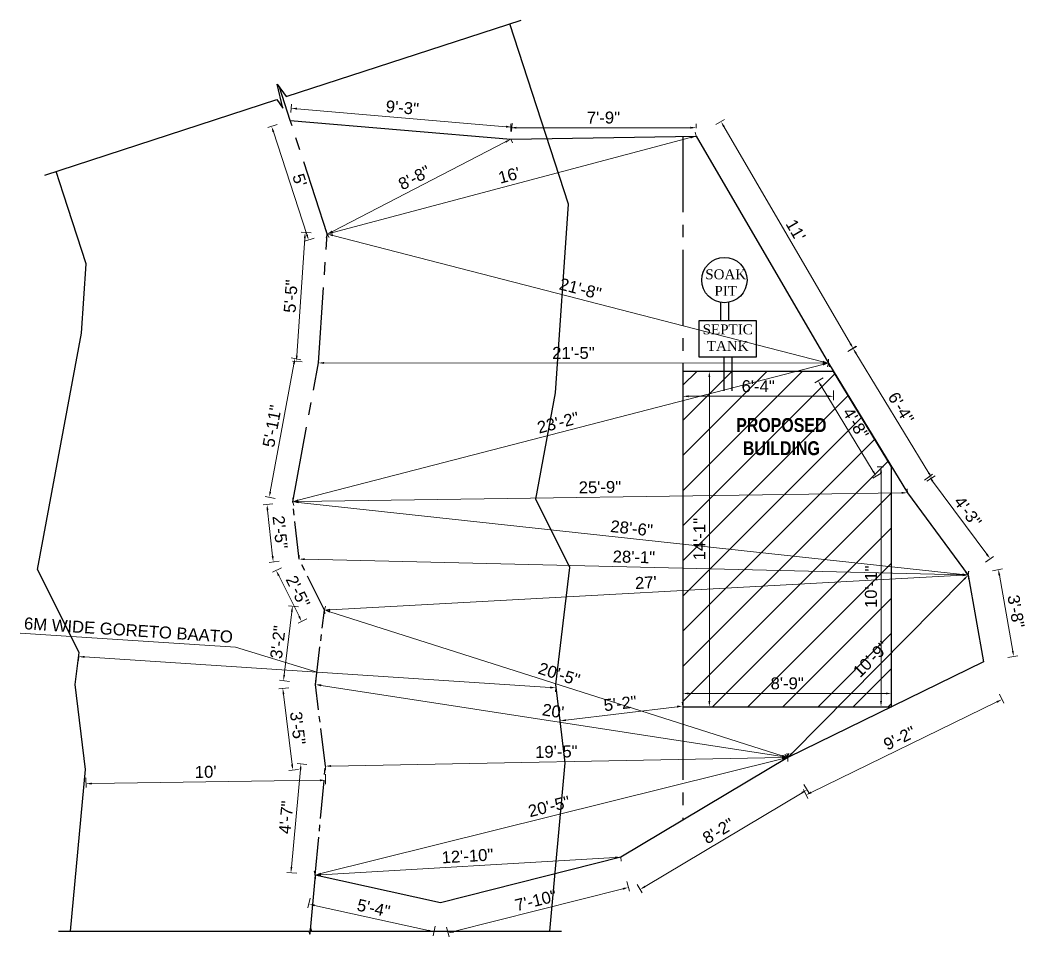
# Model space of a CAD drawing. Header units: inches. Extents: x 376358 to 406049, y -63575 to -53607.
# Drawn here: x 384693 to 385199, y -56337 to -55876 of the extents above; entities that cross this region are included whole.
import ezdxf

# ---------------------------------------------------------------- set-up
doc = ezdxf.new("R2010")
doc.units = ezdxf.units.IN
doc.header["$LTSCALE"] = 2
doc.header["$MEASUREMENT"] = 0
doc.header["$PDMODE"] = 34
doc.linetypes.add('CENTER2', pattern=[28.575, 19.05, -3.175, 3.175, -3.175])
doc.layers.get('0').update_dxf_attribs({"linetype": 'CONTINUOUS'})
doc.layers.get('DEFPOINTS').update_dxf_attribs({"color": 141, "linetype": 'CONTINUOUS'})
for name, color, linetype, lineweight in [('door', 20, 'CONTINUOUS', 35), ('steps', 253, 'CONTINUOUS', 20), ('WALL - A', 1, 'CONTINUOUS', 40)]:
    doc.layers.add(name, color=color, linetype=linetype, lineweight=lineweight)
doc.styles.add('Lettring Text', font='arial.ttf')
doc.styles.get("Standard").update_dxf_attribs({"font": 'ARIALN.TTF'})
doc.dimstyles.new('Copy of Standard', dxfattribs={"dimtxt": 6, "dimasz": 2.875, "dimexe": 2, "dimexo": 4, "dimgap": 2, "dimtad": 1, "dimdec": 0, "dimrnd": 1, "dimzin": 0, "dimdsep": 46, "dimlunit": 4, "dimtxsty": 'Lettring Text', "dimcen": 0.1, "dimclrd": 7, "dimclre": 7, "dimclrt": 7, "dimazin": 0, "dimtfac": 0.645, "dimtdec": 0, "dimtmove": 1, "dimatfit": 0, "dimfxl": 3, "dimfxlon": 1, "dimtfillclr": 256, "dimtolj": 1, "dimtzin": 0, "dimlwd": -1, "dimlwe": -1, "dimarcsym": 2})

# ---------------------------------------------------------------- blocks, each defined once
blk = doc.blocks.new('*D651')
at = {"layer": 'DEFPOINTS', "color": 0, "ltscale": 0.5, "transparency": 16777216}
for p in [(384828.94, -55926.45), (384940.37, -55929.86), (384939.84, -55935.99)]:
    blk.add_point(p, dxfattribs=at)
at = {"layer": 'steps', "color": 7, "ltscale": 0.5, "transparency": 16777216}
for p, q in [((384829.29, -55922.46), (384829.64, -55918.33)), ((384832.34, -55920.57), (384937.5, -55929.62)), ((384940.18, -55932), (384940.54, -55927.87))]:
    blk.add_line(p, q, dxfattribs=at)
for points in [[(384832.38, -55920.09), (384832.29, -55921.05), (384829.47, -55920.32)], [(384937.54, -55929.14), (384937.46, -55930.09), (384940.37, -55929.86)]]:
    blk.add_solid(points, dxfattribs=at)
at = {"layer": 'steps', "color": 7, "ltscale": 0.5, "transparency": 16777216, "insert": (384885.35, -55920.05), "char_height": 6, "attachment_point": 5, "rotation": 355.0837, "style": 'Lettring Text'}
blk.add_mtext('\\A1;9\'-3"', dxfattribs=at)
blk = doc.blocks.new('*D652')
at = {"layer": 'DEFPOINTS', "color": 0, "ltscale": 0.5, "transparency": 16777216}
for p in [(385033.15, -55930.14), (384939.84, -55935.99), (385033.15, -55934.38)]:
    blk.add_point(p, dxfattribs=at)
at = {"layer": 'steps', "color": 7, "ltscale": 0.5, "transparency": 16777216}
for p, q in [((384939.84, -55931.99), (384939.84, -55928.14)), ((384942.71, -55930.14), (385030.28, -55930.14)), ((385033.15, -55930.38), (385033.15, -55928.14))]:
    blk.add_line(p, q, dxfattribs=at)
for points in [[(384942.71, -55929.66), (384942.71, -55930.62), (384939.84, -55930.14)], [(385030.28, -55929.66), (385030.28, -55930.62), (385033.15, -55930.14)]]:
    blk.add_solid(points, dxfattribs=at)
at = {"layer": 'steps', "color": 7, "ltscale": 0.5, "transparency": 16777216, "insert": (384986.5, -55925.08), "char_height": 6, "attachment_point": 5, "style": 'Lettring Text'}
blk.add_mtext('\\A1;7\'-9"', dxfattribs=at)
blk = doc.blocks.new('*D653')
at = {"layer": 'DEFPOINTS', "color": 0, "ltscale": 0.5, "transparency": 16777216}
for p in [(385033.15, -55934.38), (385112.18, -56041.33), (385099.69, -56048.61)]:
    blk.add_point(p, dxfattribs=at)
at = {"layer": 'steps', "color": 7, "ltscale": 0.5, "transparency": 16777216}
for p, q in [((385043.06, -55928.61), (385047.38, -55926.09)), ((385047.1, -55929.58), (385110.74, -56038.84)), ((385109.59, -56042.84), (385113.91, -56040.32))]:
    blk.add_line(p, q, dxfattribs=at)
for points in [[(385047.51, -55929.34), (385046.68, -55929.82), (385045.65, -55927.1)], [(385111.15, -56038.6), (385110.32, -56039.08), (385112.18, -56041.33)]]:
    blk.add_solid(points, dxfattribs=at)
at = {"layer": 'steps', "color": 7, "ltscale": 0.5, "transparency": 16777216, "insert": (385083.25, -55981.69), "char_height": 6, "attachment_point": 5, "rotation": 300.2191, "style": 'Lettring Text'}
blk.add_mtext("\\A1;11'", dxfattribs=at)
blk = doc.blocks.new('*D654')
at = {"layer": 'DEFPOINTS', "color": 0, "ltscale": 0.5, "transparency": 16777216}
for p in [(385099.69, -56048.61), (385151.68, -56106.37), (385139.37, -56113.86)]:
    blk.add_point(p, dxfattribs=at)
at = {"layer": 'steps', "color": 7, "ltscale": 0.5, "transparency": 16777216}
for p, q in [((385109.43, -56042.68), (385113.7, -56040.08)), ((385113.49, -56043.58), (385150.19, -56103.92)), ((385149.12, -56107.93), (385153.39, -56105.33))]:
    blk.add_line(p, q, dxfattribs=at)
for points in [[(385113.9, -56043.33), (385113.08, -56043.83), (385112, -56041.12)], [(385150.6, -56103.67), (385149.78, -56104.16), (385151.68, -56106.37)]]:
    blk.add_solid(points, dxfattribs=at)
at = {"layer": 'steps', "color": 7, "ltscale": 0.5, "transparency": 16777216, "insert": (385136.17, -56071.11), "char_height": 6, "attachment_point": 5, "rotation": 301.3094, "style": 'Lettring Text'}
blk.add_mtext('\\A1;6\'-4"', dxfattribs=at)
blk = doc.blocks.new('*D655')
at = {"layer": 'DEFPOINTS', "color": 0, "ltscale": 0.5, "transparency": 16777216}
for p in [(385139.37, -56113.86), (385181.05, -56147.07), (385170.04, -56155.23)]:
    blk.add_point(p, dxfattribs=at)
at = {"layer": 'steps', "color": 7, "ltscale": 0.5, "transparency": 16777216}
for p, q in [((385147.98, -56107.48), (385151.99, -56104.51)), ((385152.1, -56108.01), (385179.34, -56144.76)), ((385178.64, -56148.85), (385182.66, -56145.88))]:
    blk.add_line(p, q, dxfattribs=at)
for points in [[(385152.48, -56107.72), (385151.71, -56108.29), (385150.39, -56105.7)], [(385179.72, -56144.47), (385178.95, -56145.04), (385181.05, -56147.07)]]:
    blk.add_solid(points, dxfattribs=at)
at = {"layer": 'steps', "color": 7, "ltscale": 0.5, "transparency": 16777216, "insert": (385169.79, -56123.36), "char_height": 6, "attachment_point": 5, "rotation": 306.5444, "style": 'Lettring Text'}
blk.add_mtext('\\A1;4\'-3"', dxfattribs=at)
blk = doc.blocks.new('*D656')
at = {"layer": 'DEFPOINTS', "color": 0, "ltscale": 0.5, "transparency": 16777216}
for p in [(385170.04, -56155.23), (385192.92, -56196.3), (385177.76, -56198.97)]:
    blk.add_point(p, dxfattribs=at)
at = {"layer": 'steps', "color": 7, "ltscale": 0.5, "transparency": 16777216}
for p, q in [((385182.24, -56153.07), (385187.16, -56152.2)), ((385185.69, -56155.38), (385192.42, -56193.47)), ((385189.96, -56196.82), (385194.89, -56195.95))]:
    blk.add_line(p, q, dxfattribs=at)
for points in [[(385186.16, -56155.3), (385185.22, -56155.47), (385185.19, -56152.55)], [(385192.89, -56193.38), (385191.94, -56193.55), (385192.92, -56196.3)]]:
    blk.add_solid(points, dxfattribs=at)
at = {"layer": 'steps', "color": 7, "ltscale": 0.5, "transparency": 16777216, "insert": (385194.04, -56173.54), "char_height": 6, "attachment_point": 5, "rotation": 280.0124, "style": 'Lettring Text'}
blk.add_mtext('\\A1;3\'-8"', dxfattribs=at)
blk = doc.blocks.new('*D657')
at = {"layer": 'DEFPOINTS', "color": 0, "ltscale": 0.5, "transparency": 16777216}
for p in [(385177.76, -56198.97), (385079.2, -56247.03), (385088.41, -56265.92)]:
    blk.add_point(p, dxfattribs=at)
at = {"layer": 'steps', "color": 7, "ltscale": 0.5, "transparency": 16777216}
for p, q in [((385185.65, -56215.17), (385187.85, -56219.66)), ((385184.39, -56219.12), (385090.99, -56264.66)), ((385087.09, -56263.22), (385089.28, -56267.72))]:
    blk.add_line(p, q, dxfattribs=at)
for points in [[(385184.18, -56218.69), (385184.6, -56219.55), (385186.97, -56217.86)], [(385090.78, -56264.23), (385091.2, -56265.09), (385088.41, -56265.92)]]:
    blk.add_solid(points, dxfattribs=at)
at = {"layer": 'steps', "color": 7, "ltscale": 0.5, "transparency": 16777216, "insert": (385135.47, -56237.34), "char_height": 6, "attachment_point": 5, "rotation": 25.9919, "style": 'Lettring Text'}
blk.add_mtext('\\A1;9\'-2"', dxfattribs=at)
blk = doc.blocks.new('*D658')
at = {"layer": 'DEFPOINTS', "color": 0, "ltscale": 0.5, "transparency": 16777216}
for p in [(385079.2, -56247.03), (384995.22, -56297.21), (385004.94, -56313.47)]:
    blk.add_point(p, dxfattribs=at)
at = {"layer": 'steps', "color": 7, "ltscale": 0.5, "transparency": 16777216}
for p, q in [((385087.37, -56260.71), (385089.94, -56265.01)), ((385086.45, -56264.76), (385007.41, -56312)), ((385003.4, -56310.9), (385005.96, -56315.19))]:
    blk.add_line(p, q, dxfattribs=at)
for points in [[(385086.2, -56264.35), (385086.69, -56265.17), (385088.91, -56263.29)], [(385007.16, -56311.58), (385007.65, -56312.41), (385004.94, -56313.47)]]:
    blk.add_solid(points, dxfattribs=at)
at = {"layer": 'steps', "color": 7, "ltscale": 0.5, "transparency": 16777216, "insert": (385044.33, -56284.03), "char_height": 6, "attachment_point": 5, "rotation": 30.8617, "style": 'Lettring Text'}
blk.add_mtext('\\A1;8\'-2"', dxfattribs=at)
blk = doc.blocks.new('*D659')
at = {"layer": 'DEFPOINTS', "color": 0, "ltscale": 0.5, "transparency": 16777216}
for p in [(384995.22, -56297.21), (384904.49, -56320.14), (384908.34, -56335.38)]:
    blk.add_point(p, dxfattribs=at)
at = {"layer": 'steps', "color": 7, "ltscale": 0.5, "transparency": 16777216}
for p, q in [((384998.34, -56309.54), (384999.56, -56314.39)), ((384996.29, -56313.16), (384911.13, -56334.68)), ((384907.61, -56332.47), (384908.83, -56337.32))]:
    blk.add_line(p, q, dxfattribs=at)
for points in [[(384996.17, -56312.69), (384996.4, -56313.62), (384999.07, -56312.45)], [(384911.01, -56334.21), (384911.25, -56335.14), (384908.34, -56335.38)]]:
    blk.add_solid(points, dxfattribs=at)
at = {"layer": 'steps', "color": 7, "ltscale": 0.5, "transparency": 16777216, "insert": (384952.47, -56319.01), "char_height": 6, "attachment_point": 5, "rotation": 14.1833, "style": 'Lettring Text'}
blk.add_mtext('\\A1;7\'-10"', dxfattribs=at)
blk = doc.blocks.new('*D660')
at = {"layer": 'DEFPOINTS', "color": 0, "ltscale": 0.5, "transparency": 16777216}
for p in [(384841.55, -56306.2), (384838.31, -56320.84), (384904.49, -56320.14)]:
    blk.add_point(p, dxfattribs=at)
at = {"layer": 'steps', "color": 7, "ltscale": 0.5, "transparency": 16777216}
for p, q in [((384838.96, -56317.91), (384837.88, -56322.79)), ((384898.44, -56334.16), (384841.12, -56321.46)), ((384901.9, -56331.86), (384900.81, -56336.74))]:
    blk.add_line(p, q, dxfattribs=at)
for points in [[(384841.22, -56320.99), (384841.01, -56321.93), (384838.31, -56320.84)], [(384898.54, -56333.69), (384898.34, -56334.63), (384901.25, -56334.78)]]:
    blk.add_solid(points, dxfattribs=at)
at = {"layer": 'steps', "color": 7, "ltscale": 0.5, "transparency": 16777216, "insert": (384870.87, -56322.88), "char_height": 6, "attachment_point": 5, "rotation": 347.5067, "style": 'Lettring Text'}
blk.add_mtext('\\A1;5\'-4"', dxfattribs=at)
blk = doc.blocks.new('*D661')
at = {"layer": 'DEFPOINTS', "color": 0, "ltscale": 0.5, "transparency": 16777216}
for p in [(384834.35, -56250.26), (384846.62, -56251.4), (384841.55, -56306.2)]:
    blk.add_point(p, dxfattribs=at)
at = {"layer": 'steps', "color": 7, "ltscale": 0.5, "transparency": 16777216}
for p, q in [((384837.34, -56250.54), (384832.36, -56250.08)), ((384829.55, -56302.2), (384834.09, -56253.13)), ((384832.27, -56305.34), (384827.3, -56304.88))]:
    blk.add_line(p, q, dxfattribs=at)
for points in [[(384833.61, -56253.08), (384834.57, -56253.17), (384834.35, -56250.26)], [(384829.07, -56302.15), (384830.03, -56302.24), (384829.29, -56305.06)]]:
    blk.add_solid(points, dxfattribs=at)
at = {"layer": 'steps', "color": 7, "ltscale": 0.5, "transparency": 16777216, "insert": (384826.84, -56277.2), "char_height": 6, "attachment_point": 5, "rotation": 84.718, "style": 'Lettring Text'}
blk.add_mtext('\\A1;4\'-7"', dxfattribs=at)
blk = doc.blocks.new('*D662')
at = {"layer": 'DEFPOINTS', "color": 0, "ltscale": 0.5, "transparency": 16777216}
for p in [(384841.63, -56210.34), (384825.22, -56212.33), (384846.62, -56251.4)]:
    blk.add_point(p, dxfattribs=at)
at = {"layer": 'steps', "color": 7, "ltscale": 0.5, "transparency": 16777216}
for p, q in [((384828.2, -56211.97), (384823.24, -56212.57)), ((384829.86, -56250.54), (384825.57, -56215.19)), ((384833.19, -56253.03), (384828.22, -56253.63))]:
    blk.add_line(p, q, dxfattribs=at)
for points in [[(384826.04, -56215.13), (384825.09, -56215.24), (384825.22, -56212.33)], [(384830.34, -56250.48), (384829.39, -56250.59), (384830.21, -56253.39)]]:
    blk.add_solid(points, dxfattribs=at)
at = {"layer": 'steps', "color": 7, "ltscale": 0.5, "transparency": 16777216, "insert": (384832.74, -56232.25), "char_height": 6, "attachment_point": 5, "rotation": 276.9254, "style": 'Lettring Text'}
blk.add_mtext('\\A1;3\'-5"', dxfattribs=at)
blk = doc.blocks.new('*D663')
at = {"layer": 'DEFPOINTS', "color": 0, "ltscale": 0.5, "transparency": 16777216}
for p in [(384830.07, -56170.9), (384846.16, -56172.84), (384841.63, -56210.34)]:
    blk.add_point(p, dxfattribs=at)
at = {"layer": 'steps', "color": 7, "ltscale": 0.5, "transparency": 16777216}
for p, q in [((384833.04, -56171.26), (384828.08, -56170.66)), ((384825.88, -56205.54), (384829.72, -56173.75)), ((384828.52, -56208.76), (384823.55, -56208.16))]:
    blk.add_line(p, q, dxfattribs=at)
for points in [[(384829.25, -56173.7), (384830.2, -56173.81), (384830.07, -56170.9)], [(384825.41, -56205.48), (384826.36, -56205.6), (384825.54, -56208.4)]]:
    blk.add_solid(points, dxfattribs=at)
at = {"layer": 'steps', "color": 7, "ltscale": 0.5, "transparency": 16777216, "insert": (384822.77, -56189.04), "char_height": 6, "attachment_point": 5, "rotation": 83.1175, "style": 'Lettring Text'}
blk.add_mtext('\\A1;3\'-2"', dxfattribs=at)
blk = doc.blocks.new('*D664')
at = {"layer": 'DEFPOINTS', "color": 0, "ltscale": 0.5, "transparency": 16777216}
for p in [(384833.37, -56147.23), (384821.88, -56152.97), (384846.16, -56172.84)]:
    blk.add_point(p, dxfattribs=at)
at = {"layer": 'steps', "color": 7, "ltscale": 0.5, "transparency": 16777216}
for p, q in [((384824.57, -56151.63), (384820.09, -56153.87)), ((384833.38, -56176.01), (384823.17, -56155.54)), ((384837.35, -56177.24), (384832.88, -56179.47))]:
    blk.add_line(p, q, dxfattribs=at)
for points in [[(384823.6, -56155.33), (384822.74, -56155.76), (384821.88, -56152.97)], [(384833.81, -56175.79), (384832.95, -56176.22), (384834.67, -56178.58)]]:
    blk.add_solid(points, dxfattribs=at)
at = {"layer": 'steps', "color": 7, "ltscale": 0.5, "transparency": 16777216, "insert": (384832.81, -56163.51), "char_height": 6, "attachment_point": 5, "rotation": 296.5303, "style": 'Lettring Text'}
blk.add_mtext('\\A1;2\'-5"', dxfattribs=at)
blk = doc.blocks.new('*D665')
at = {"layer": 'DEFPOINTS', "color": 0, "ltscale": 0.5, "transparency": 16777216}
for p in [(384817.25, -56119.77), (384830.21, -56118.35), (384833.37, -56147.23)]:
    blk.add_point(p, dxfattribs=at)
at = {"layer": 'steps', "color": 7, "ltscale": 0.5, "transparency": 16777216}
for p, q in [((384820.23, -56119.44), (384815.26, -56119.98)), ((384820.1, -56145.8), (384817.56, -56122.62)), ((384823.39, -56148.33), (384818.42, -56148.87))]:
    blk.add_line(p, q, dxfattribs=at)
for points in [[(384818.04, -56122.57), (384817.08, -56122.68), (384817.25, -56119.77)], [(384820.57, -56145.74), (384819.62, -56145.85), (384820.41, -56148.65)]]:
    blk.add_solid(points, dxfattribs=at)
at = {"layer": 'steps', "color": 7, "ltscale": 0.5, "transparency": 16777216, "insert": (384823.86, -56133.66), "char_height": 6, "attachment_point": 5, "rotation": 276.2496, "style": 'Lettring Text'}
blk.add_mtext('\\A1;2\'-5"', dxfattribs=at)
blk = doc.blocks.new('*D666')
at = {"layer": 'DEFPOINTS', "color": 0, "ltscale": 0.5, "transparency": 16777216}
for p in [(384831.31, -56046.32), (384843.14, -56048.52), (384830.21, -56118.35)]:
    blk.add_point(p, dxfattribs=at)
at = {"layer": 'steps', "color": 7, "ltscale": 0.5, "transparency": 16777216}
for p, q in [((384818.9, -56113.33), (384830.78, -56049.15)), ((384834.26, -56046.87), (384829.34, -56045.96)), ((384821.33, -56116.7), (384816.41, -56115.79))]:
    blk.add_line(p, q, dxfattribs=at)
for points in [[(384830.31, -56049.06), (384831.25, -56049.24), (384831.31, -56046.32)], [(384818.43, -56113.24), (384819.37, -56113.42), (384818.38, -56116.16)]]:
    blk.add_solid(points, dxfattribs=at)
at = {"layer": 'steps', "color": 7, "ltscale": 0.5, "transparency": 16777216, "insert": (384819.86, -56080.32), "char_height": 6, "attachment_point": 5, "rotation": 79.5114, "style": 'Lettring Text'}
blk.add_mtext('\\A1;5\'-11"', dxfattribs=at)
blk = doc.blocks.new('*D667')
at = {"layer": 'DEFPOINTS', "color": 0, "ltscale": 0.5, "transparency": 16777216}
for p in [(384836.46, -55982.86), (384847.57, -55983.62), (384843.14, -56048.52)]:
    blk.add_point(p, dxfattribs=at)
at = {"layer": 'steps', "color": 7, "ltscale": 0.5, "transparency": 16777216}
for p, q in [((384839.46, -55983.07), (384834.47, -55982.73)), ((384832.23, -56044.89), (384836.27, -55985.73)), ((384835.03, -56047.96), (384830.04, -56047.62))]:
    blk.add_line(p, q, dxfattribs=at)
for points in [[(384835.79, -55985.7), (384836.75, -55985.76), (384836.46, -55982.86)], [(384831.75, -56044.86), (384832.71, -56044.92), (384832.03, -56047.76)]]:
    blk.add_solid(points, dxfattribs=at)
at = {"layer": 'steps', "color": 7, "ltscale": 0.5, "transparency": 16777216, "insert": (384829.21, -56014.96), "char_height": 6, "attachment_point": 5, "rotation": 86.0932, "style": 'Lettring Text'}
blk.add_mtext('\\A1;5\'-5"', dxfattribs=at)
blk = doc.blocks.new('*D668')
at = {"layer": 'DEFPOINTS', "color": 0, "ltscale": 0.5, "transparency": 16777216}
for p in [(384828.94, -55926.45), (384819.57, -55929.5), (384847.57, -55983.62)]:
    blk.add_point(p, dxfattribs=at)
at = {"layer": 'steps', "color": 7, "ltscale": 0.5, "transparency": 16777216}
for p, q in [((384822.42, -55928.57), (384817.67, -55930.12)), ((384837.31, -55983.94), (384820.46, -55932.24)), ((384841.05, -55985.74), (384836.29, -55987.29))]:
    blk.add_line(p, q, dxfattribs=at)
for points in [[(384820.92, -55932.09), (384820.01, -55932.38), (384819.57, -55929.5)], [(384837.76, -55983.79), (384836.85, -55984.09), (384838.2, -55986.67)]]:
    blk.add_solid(points, dxfattribs=at)
at = {"layer": 'steps', "color": 7, "ltscale": 0.5, "transparency": 16777216, "insert": (384833.69, -55956.52), "char_height": 6, "attachment_point": 5, "rotation": 288.0451, "style": 'Lettring Text'}
blk.add_mtext("\\A1;5'", dxfattribs=at)
blk = doc.blocks.new('*D669')
at = {"layer": 'DEFPOINTS', "color": 0, "ltscale": 0.5, "transparency": 16777216}
for p in [(384939.84, -55935.99), (384939.84, -55935.99), (384847.57, -55983.62)]:
    blk.add_point(p, dxfattribs=at)
at = {"layer": 'steps', "color": 7, "ltscale": 0.5, "transparency": 16777216}
for p, q in [((384850.13, -55982.3), (384937.28, -55937.31)), ((384939.84, -55935.99), (384940.76, -55937.76)), ((384847.57, -55983.62), (384848.49, -55985.4))]:
    blk.add_line(p, q, dxfattribs=at)
for points in [[(384937.06, -55936.88), (384937.5, -55937.73), (384939.84, -55935.99)], [(384849.91, -55981.88), (384850.35, -55982.73), (384847.57, -55983.62)]]:
    blk.add_solid(points, dxfattribs=at)
at = {"layer": 'steps', "color": 7, "ltscale": 0.5, "transparency": 16777216, "insert": (384891.38, -55955.3), "char_height": 6, "attachment_point": 5, "rotation": 27.3046, "style": 'Lettring Text'}
blk.add_mtext('\\A1;8\'-8"', dxfattribs=at)
blk = doc.blocks.new('*D670')
at = {"layer": 'DEFPOINTS', "color": 0, "ltscale": 0.5, "transparency": 16777216}
for p in [(385033.15, -55934.38), (385033.15, -55934.38), (384847.57, -55983.62)]:
    blk.add_point(p, dxfattribs=at)
at = {"layer": 'steps', "color": 7, "ltscale": 0.5, "transparency": 16777216}
for p, q in [((385033.15, -55934.38), (385032.64, -55932.45)), ((384850.35, -55982.88), (385030.37, -55935.12)), ((384847.57, -55983.62), (384847.06, -55981.69))]:
    blk.add_line(p, q, dxfattribs=at)
for points in [[(385030.25, -55934.65), (385030.5, -55935.58), (385033.15, -55934.38)], [(384850.23, -55982.42), (384850.47, -55983.35), (384847.57, -55983.62)]]:
    blk.add_solid(points, dxfattribs=at)
at = {"layer": 'steps', "color": 7, "ltscale": 0.5, "transparency": 16777216, "insert": (384939.06, -55954.11), "char_height": 6, "attachment_point": 5, "rotation": 14.86, "style": 'Lettring Text'}
blk.add_mtext("\\A1;16'", dxfattribs=at)
blk = doc.blocks.new('*D671')
at = {"layer": 'DEFPOINTS', "color": 0, "ltscale": 0.5, "transparency": 16777216}
for p in [(384847.57, -55983.62), (385099.69, -56048.61), (385099.69, -56048.61)]:
    blk.add_point(p, dxfattribs=at)
at = {"layer": 'steps', "color": 7, "ltscale": 0.5, "transparency": 16777216}
for p, q in [((384847.57, -55983.62), (384847.07, -55985.56)), ((384850.35, -55984.34), (385096.9, -56047.89)), ((385099.69, -56048.61), (385099.19, -56050.54))]:
    blk.add_line(p, q, dxfattribs=at)
for points in [[(384850.47, -55983.87), (384850.23, -55984.8), (384847.57, -55983.62)], [(385097.02, -56047.43), (385096.78, -56048.35), (385099.69, -56048.61)]]:
    blk.add_solid(points, dxfattribs=at)
at = {"layer": 'steps', "color": 7, "ltscale": 0.5, "transparency": 16777216, "insert": (384974.89, -56011.21), "char_height": 6, "attachment_point": 5, "rotation": 345.5457, "style": 'Lettring Text'}
blk.add_mtext('\\A1;21\'-8"', dxfattribs=at)
blk = doc.blocks.new('*D672')
at = {"layer": 'DEFPOINTS', "color": 0, "ltscale": 0.5, "transparency": 16777216}
for p in [(384843.14, -56048.52), (384843.14, -56048.52), (385099.69, -56048.61)]:
    blk.add_point(p, dxfattribs=at)
at = {"layer": 'steps', "color": 7, "ltscale": 0.5, "transparency": 16777216}
for p, q in [((384843.14, -56048.52), (384843.14, -56046.52)), ((385096.81, -56048.61), (384846.01, -56048.52)), ((385099.69, -56048.61), (385099.69, -56046.61))]:
    blk.add_line(p, q, dxfattribs=at)
for points in [[(384846.01, -56048.04), (384846.01, -56049), (384843.14, -56048.52)], [(385096.81, -56048.13), (385096.81, -56049.09), (385099.69, -56048.61)]]:
    blk.add_solid(points, dxfattribs=at)
at = {"layer": 'steps', "color": 7, "ltscale": 0.5, "transparency": 16777216, "insert": (384971.41, -56043.5), "char_height": 6, "attachment_point": 5, "rotation": 359.9795, "style": 'Lettring Text'}
blk.add_mtext('\\A1;21\'-5"', dxfattribs=at)
blk = doc.blocks.new('*D673')
at = {"layer": 'DEFPOINTS', "color": 0, "ltscale": 0.5, "transparency": 16777216}
for p in [(385099.69, -56048.61), (385099.69, -56048.61), (384830.21, -56118.35)]:
    blk.add_point(p, dxfattribs=at)
at = {"layer": 'steps', "color": 7, "ltscale": 0.5, "transparency": 16777216}
for p, q in [((384832.99, -56117.63), (385096.9, -56049.33)), ((385099.69, -56048.61), (385100.19, -56050.54)), ((384830.21, -56118.35), (384830.71, -56120.28))]:
    blk.add_line(p, q, dxfattribs=at)
for points in [[(385096.78, -56048.86), (385097.02, -56049.79), (385099.69, -56048.61)], [(384832.87, -56117.16), (384833.11, -56118.09), (384830.21, -56118.35)]]:
    blk.add_solid(points, dxfattribs=at)
at = {"layer": 'steps', "color": 7, "ltscale": 0.5, "transparency": 16777216, "insert": (384963.68, -56078.57), "char_height": 6, "attachment_point": 5, "rotation": 14.5097, "style": 'Lettring Text'}
blk.add_mtext('\\A1;23\'-2"', dxfattribs=at)
blk = doc.blocks.new('*D674')
at = {"layer": 'DEFPOINTS', "color": 0, "ltscale": 0.5, "transparency": 16777216}
for p in [(385139.37, -56113.86), (384830.21, -56118.35), (384830.21, -56118.35)]:
    blk.add_point(p, dxfattribs=at)
at = {"layer": 'steps', "color": 7, "ltscale": 0.5, "transparency": 16777216}
for p, q in [((385136.5, -56113.9), (384833.09, -56118.31)), ((385139.37, -56113.86), (385139.35, -56111.86)), ((384830.21, -56118.35), (384830.18, -56116.35))]:
    blk.add_line(p, q, dxfattribs=at)
for points in [[(385136.49, -56113.42), (385136.51, -56114.38), (385139.37, -56113.86)], [(384833.08, -56117.83), (384833.09, -56118.78), (384830.21, -56118.35)]]:
    blk.add_solid(points, dxfattribs=at)
at = {"layer": 'steps', "color": 7, "ltscale": 0.5, "transparency": 16777216, "insert": (384984.72, -56111.04), "char_height": 6, "attachment_point": 5, "rotation": 0.8318, "style": 'Lettring Text'}
blk.add_mtext('\\A1;25\'-9"', dxfattribs=at)
blk = doc.blocks.new('*D675')
at = {"layer": 'DEFPOINTS', "color": 0, "ltscale": 0.5, "transparency": 16777216}
for p in [(384830.21, -56118.35), (384830.21, -56118.35), (385170.04, -56155.23)]:
    blk.add_point(p, dxfattribs=at)
at = {"layer": 'steps', "color": 7, "ltscale": 0.5, "transparency": 16777216}
for p, q in [((384830.21, -56118.35), (384830.43, -56116.36)), ((385167.18, -56154.92), (384833.07, -56118.66)), ((385170.04, -56155.23), (385170.25, -56153.24))]:
    blk.add_line(p, q, dxfattribs=at)
for points in [[(384833.12, -56118.18), (384833.02, -56119.13), (384830.21, -56118.35)], [(385167.23, -56154.44), (385167.13, -56155.39), (385170.04, -56155.23)]]:
    blk.add_solid(points, dxfattribs=at)
at = {"layer": 'steps', "color": 7, "ltscale": 0.5, "transparency": 16777216, "insert": (385000.67, -56131.75), "char_height": 6, "attachment_point": 5, "rotation": 353.8059, "style": 'Lettring Text'}
blk.add_mtext('\\A1;28\'-6"', dxfattribs=at)
blk = doc.blocks.new('*D676')
at = {"layer": 'DEFPOINTS', "color": 0, "ltscale": 0.5, "transparency": 16777216}
for p in [(384833.37, -56147.23), (385170.04, -56155.23), (385170.04, -56155.23)]:
    blk.add_point(p, dxfattribs=at)
at = {"layer": 'steps', "color": 7, "ltscale": 0.5, "transparency": 16777216}
for p, q in [((384833.37, -56147.23), (384833.42, -56145.24)), ((384836.25, -56147.3), (385167.16, -56155.16)), ((385170.04, -56155.23), (385170.08, -56153.23))]:
    blk.add_line(p, q, dxfattribs=at)
for points in [[(384836.26, -56146.82), (384836.24, -56147.78), (384833.37, -56147.23)], [(385167.17, -56154.68), (385167.15, -56155.64), (385170.04, -56155.23)]]:
    blk.add_solid(points, dxfattribs=at)
at = {"layer": 'steps', "color": 7, "ltscale": 0.5, "transparency": 16777216, "insert": (385001.83, -56146.17), "char_height": 6, "attachment_point": 5, "rotation": 358.6399, "style": 'Lettring Text'}
blk.add_mtext('\\A1;28\'-1"', dxfattribs=at)
blk = doc.blocks.new('*D677')
at = {"layer": 'DEFPOINTS', "color": 0, "ltscale": 0.5, "transparency": 16777216}
for p in [(385170.04, -56155.23), (384846.16, -56172.84), (384846.16, -56172.84)]:
    blk.add_point(p, dxfattribs=at)
at = {"layer": 'steps', "color": 7, "ltscale": 0.5, "transparency": 16777216}
for p, q in [((385167.17, -56155.38), (384849.03, -56172.69)), ((385170.04, -56155.23), (385170.15, -56157.23)), ((384846.16, -56172.84), (384846.27, -56174.84))]:
    blk.add_line(p, q, dxfattribs=at)
for points in [[(385167.14, -56154.91), (385167.19, -56155.86), (385170.04, -56155.23)], [(384849, -56172.21), (384849.06, -56173.17), (384846.16, -56172.84)]]:
    blk.add_solid(points, dxfattribs=at)
at = {"layer": 'steps', "color": 7, "ltscale": 0.5, "transparency": 16777216, "insert": (385007.83, -56159.03), "char_height": 6, "attachment_point": 5, "rotation": 3.1131, "style": 'Lettring Text'}
blk.add_mtext("\\A1;27'", dxfattribs=at)
blk = doc.blocks.new('*D678')
at = {"layer": 'DEFPOINTS', "color": 0, "ltscale": 0.5, "transparency": 16777216}
for p in [(384846.16, -56172.84), (384846.16, -56172.84), (385079.2, -56247.03)]:
    blk.add_point(p, dxfattribs=at)
at = {"layer": 'steps', "color": 7, "ltscale": 0.5, "transparency": 16777216}
for p, q in [((384846.16, -56172.84), (384846.77, -56170.94)), ((385076.46, -56246.16), (384848.9, -56173.72)), ((385079.2, -56247.03), (385079.8, -56245.12))]:
    blk.add_line(p, q, dxfattribs=at)
for points in [[(384849.04, -56173.26), (384848.75, -56174.17), (384846.16, -56172.84)], [(385076.6, -56245.7), (385076.31, -56246.61), (385079.2, -56247.03)]]:
    blk.add_solid(points, dxfattribs=at)
at = {"layer": 'steps', "color": 7, "ltscale": 0.5, "transparency": 16777216, "insert": (384964.21, -56205.11), "char_height": 6, "attachment_point": 5, "rotation": 342.3416, "style": 'Lettring Text'}
blk.add_mtext('\\A1;20\'-5"', dxfattribs=at)
blk = doc.blocks.new('*D679')
at = {"layer": 'DEFPOINTS', "color": 0, "ltscale": 0.5, "transparency": 16777216}
for p in [(384841.63, -56210.34), (385079.2, -56247.03), (385079.2, -56247.03)]:
    blk.add_point(p, dxfattribs=at)
at = {"layer": 'steps', "color": 7, "ltscale": 0.5, "transparency": 16777216}
for p, q in [((384841.63, -56210.34), (384841.94, -56208.36)), ((384844.47, -56210.78), (385076.36, -56246.59)), ((385079.2, -56247.03), (385079.5, -56245.05))]:
    blk.add_line(p, q, dxfattribs=at)
for points in [[(384844.55, -56210.3), (384844.4, -56211.25), (384841.63, -56210.34)], [(385076.43, -56246.12), (385076.28, -56247.06), (385079.2, -56247.03)]]:
    blk.add_solid(points, dxfattribs=at)
at = {"layer": 'steps', "color": 7, "ltscale": 0.5, "transparency": 16777216, "insert": (384961.19, -56223.68), "char_height": 6, "attachment_point": 5, "rotation": 351.2203, "style": 'Lettring Text'}
blk.add_mtext("\\A1;20'", dxfattribs=at)
blk = doc.blocks.new('*D680')
at = {"layer": 'DEFPOINTS', "color": 0, "ltscale": 0.5, "transparency": 16777216}
for p in [(384846.62, -56251.4), (384846.62, -56251.4), (385079.2, -56247.03)]:
    blk.add_point(p, dxfattribs=at)
at = {"layer": 'steps', "color": 7, "ltscale": 0.5, "transparency": 16777216}
for p, q in [((384846.62, -56251.4), (384846.66, -56253.4)), ((385076.32, -56247.08), (384849.49, -56251.34)), ((385079.2, -56247.03), (385079.23, -56249.03))]:
    blk.add_line(p, q, dxfattribs=at)
for points in [[(385076.31, -56246.6), (385076.33, -56247.56), (385079.2, -56247.03)], [(384849.49, -56250.86), (384849.5, -56251.82), (384846.62, -56251.4)]]:
    blk.add_solid(points, dxfattribs=at)
at = {"layer": 'steps', "color": 7, "ltscale": 0.5, "transparency": 16777216, "insert": (384962.81, -56244.15), "char_height": 6, "attachment_point": 5, "rotation": 1.076, "style": 'Lettring Text'}
blk.add_mtext('\\A1;19\'-5"', dxfattribs=at)
blk = doc.blocks.new('*D681')
at = {"layer": 'DEFPOINTS', "color": 0, "ltscale": 0.5, "transparency": 16777216}
for p in [(385079.2, -56247.03), (385079.2, -56247.03), (384841.55, -56306.2)]:
    blk.add_point(p, dxfattribs=at)
at = {"layer": 'steps', "color": 7, "ltscale": 0.5, "transparency": 16777216}
for p, q in [((385079.2, -56247.03), (385078.71, -56245.09)), ((384844.34, -56305.5), (385076.41, -56247.72)), ((384841.55, -56306.2), (384841.07, -56304.26))]:
    blk.add_line(p, q, dxfattribs=at)
for points in [[(385076.29, -56247.26), (385076.52, -56248.19), (385079.2, -56247.03)], [(384844.23, -56305.04), (384844.46, -56305.97), (384841.55, -56306.2)]]:
    blk.add_solid(points, dxfattribs=at)
at = {"layer": 'steps', "color": 7, "ltscale": 0.5, "transparency": 16777216, "insert": (384959.15, -56271.7), "char_height": 6, "attachment_point": 5, "rotation": 13.9809, "style": 'Lettring Text'}
blk.add_mtext('\\A1;20\'-5"', dxfattribs=at)
blk = doc.blocks.new('*D682')
at = {"layer": 'DEFPOINTS', "color": 0, "ltscale": 0.5, "transparency": 16777216}
for p in [(384995.22, -56297.21), (384841.55, -56306.2), (384841.55, -56306.2)]:
    blk.add_point(p, dxfattribs=at)
at = {"layer": 'steps', "color": 7, "ltscale": 0.5, "transparency": 16777216}
for p, q in [((384992.35, -56297.38), (384844.42, -56306.03)), ((384995.22, -56297.21), (384995.34, -56299.21)), ((384841.55, -56306.2), (384841.67, -56308.19))]:
    blk.add_line(p, q, dxfattribs=at)
for points in [[(384992.32, -56296.9), (384992.38, -56297.86), (384995.22, -56297.21)], [(384844.4, -56305.55), (384844.45, -56306.51), (384841.55, -56306.2)]]:
    blk.add_solid(points, dxfattribs=at)
at = {"layer": 'steps', "color": 7, "ltscale": 0.5, "transparency": 16777216, "insert": (384918.09, -56296.65), "char_height": 6, "attachment_point": 5, "rotation": 3.3463, "style": 'Lettring Text'}
blk.add_mtext('\\A1;12\'-10"', dxfattribs=at)
blk = doc.blocks.new('*D683')
at = {"layer": 'DEFPOINTS', "color": 0, "ltscale": 0.5, "transparency": 16777216}
for p in [(385170.04, -56155.23), (385170.04, -56155.23), (385079.2, -56247.03)]:
    blk.add_point(p, dxfattribs=at)
at = {"layer": 'steps', "color": 7, "ltscale": 0.5, "transparency": 16777216}
for p, q in [((385170.04, -56155.23), (385168.61, -56153.82)), ((385081.22, -56244.99), (385168.01, -56157.27)), ((385079.2, -56247.03), (385077.78, -56245.62))]:
    blk.add_line(p, q, dxfattribs=at)
for points in [[(385167.67, -56156.93), (385168.35, -56157.61), (385170.04, -56155.23)], [(385080.88, -56244.65), (385081.56, -56245.32), (385079.2, -56247.03)]]:
    blk.add_solid(points, dxfattribs=at)
at = {"layer": 'steps', "color": 7, "ltscale": 0.5, "transparency": 16777216, "insert": (385121.02, -56197.57), "char_height": 6, "attachment_point": 5, "rotation": 45.3016, "style": 'Lettring Text'}
blk.add_mtext('\\A1;10\'-9"', dxfattribs=at)
blk = doc.blocks.new('*D684')
at = {"layer": 'DEFPOINTS', "color": 0, "ltscale": 0.5, "transparency": 16777216}
for p in [(385026.43, -56052.8), (385026.43, -56221.56), (385039.77, -56221.56)]:
    blk.add_point(p, dxfattribs=at)
at = {"layer": 'steps', "color": 7, "ltscale": 0.5, "transparency": 16777216}
for p, q in [((385036.77, -56052.8), (385041.77, -56052.8)), ((385039.77, -56055.67), (385039.77, -56218.69)), ((385036.77, -56221.56), (385041.77, -56221.56))]:
    blk.add_line(p, q, dxfattribs=at)
for points in [[(385039.29, -56055.67), (385040.25, -56055.67), (385039.77, -56052.8)], [(385039.29, -56218.69), (385040.25, -56218.69), (385039.77, -56221.56)]]:
    blk.add_solid(points, dxfattribs=at)
at = {"layer": 'steps', "color": 7, "ltscale": 0.5, "transparency": 16777216, "insert": (385034.76, -56137.18), "char_height": 6, "attachment_point": 5, "rotation": 90, "style": 'Lettring Text'}
blk.add_mtext('\\A1;14\'-1"', dxfattribs=at)
blk = doc.blocks.new('*D685')
at = {"layer": 'DEFPOINTS', "color": 0, "ltscale": 0.5, "transparency": 16777216}
for p in [(385026.43, -56052.8), (385102.24, -56052.8), (385026.43, -56065.3)]:
    blk.add_point(p, dxfattribs=at)
at = {"layer": 'steps', "color": 7, "ltscale": 0.5, "transparency": 16777216}
for p, q in [((385026.43, -56062.3), (385026.43, -56067.3)), ((385102.24, -56062.3), (385102.24, -56067.3)), ((385099.36, -56065.3), (385029.31, -56065.3))]:
    blk.add_line(p, q, dxfattribs=at)
for points in [[(385029.31, -56064.82), (385029.31, -56065.78), (385026.43, -56065.3)], [(385099.36, -56064.82), (385099.36, -56065.78), (385102.24, -56065.3)]]:
    blk.add_solid(points, dxfattribs=at)
at = {"layer": 'steps', "color": 7, "ltscale": 0.5, "transparency": 16777216, "insert": (385064.33, -56060.24), "char_height": 6, "attachment_point": 5, "style": 'Lettring Text'}
blk.add_mtext('\\A1;6\'-4"', dxfattribs=at)
blk = doc.blocks.new('*D686')
at = {"layer": 'DEFPOINTS', "color": 0, "ltscale": 0.5, "transparency": 16777216}
for p in [(385102.24, -56052.8), (385094.47, -56057.52), (385131.43, -56100.8)]:
    blk.add_point(p, dxfattribs=at)
at = {"layer": 'steps', "color": 7, "ltscale": 0.5, "transparency": 16777216}
for p, q in [((385097.04, -56055.96), (385092.77, -56058.56)), ((385122.18, -56103.06), (385095.97, -56059.97)), ((385126.23, -56103.96), (385121.96, -56106.56))]:
    blk.add_line(p, q, dxfattribs=at)
for points in [[(385096.38, -56059.73), (385095.56, -56060.22), (385094.47, -56057.52)], [(385122.59, -56102.81), (385121.77, -56103.31), (385123.67, -56105.52)]]:
    blk.add_solid(points, dxfattribs=at)
at = {"layer": 'steps', "color": 7, "ltscale": 0.5, "transparency": 16777216, "insert": (385113.4, -56078.89), "char_height": 6, "attachment_point": 5, "rotation": 301.3094, "style": 'Lettring Text'}
blk.add_mtext('\\A1;4\'-8"', dxfattribs=at)
blk = doc.blocks.new('*D687')
at = {"layer": 'DEFPOINTS', "color": 0, "ltscale": 0.5, "transparency": 16777216}
for p in [(385126.13, -56100.8), (385131.43, -56100.8), (385131.43, -56221.56)]:
    blk.add_point(p, dxfattribs=at)
at = {"layer": 'steps', "color": 7, "ltscale": 0.5, "transparency": 16777216}
for p, q in [((385127.43, -56100.8), (385124.13, -56100.8)), ((385126.13, -56218.69), (385126.13, -56103.67)), ((385127.43, -56221.56), (385124.13, -56221.56))]:
    blk.add_line(p, q, dxfattribs=at)
for points in [[(385125.65, -56103.67), (385126.61, -56103.67), (385126.13, -56100.8)], [(385125.65, -56218.69), (385126.61, -56218.69), (385126.13, -56221.56)]]:
    blk.add_solid(points, dxfattribs=at)
at = {"layer": 'steps', "color": 7, "ltscale": 0.5, "transparency": 16777216, "insert": (385121.07, -56161.18), "char_height": 6, "attachment_point": 5, "rotation": 90, "style": 'Lettring Text'}
blk.add_mtext('\\A1;10\'-1"', dxfattribs=at)
blk = doc.blocks.new('*D688')
at = {"layer": 'DEFPOINTS', "color": 0, "ltscale": 0.5, "transparency": 16777216}
for p in [(385131.43, -56214.84), (385026.43, -56221.56), (385131.43, -56221.56)]:
    blk.add_point(p, dxfattribs=at)
at = {"layer": 'steps', "color": 7, "ltscale": 0.5, "transparency": 16777216}
for p, q in [((385026.43, -56217.56), (385026.43, -56212.84)), ((385029.31, -56214.84), (385128.56, -56214.84)), ((385131.43, -56217.56), (385131.43, -56212.84))]:
    blk.add_line(p, q, dxfattribs=at)
for points in [[(385029.31, -56214.36), (385029.31, -56215.32), (385026.43, -56214.84)], [(385128.56, -56214.36), (385128.56, -56215.32), (385131.43, -56214.84)]]:
    blk.add_solid(points, dxfattribs=at)
at = {"layer": 'steps', "color": 7, "ltscale": 0.5, "transparency": 16777216, "insert": (385078.93, -56209.78), "char_height": 6, "attachment_point": 5, "style": 'Lettring Text'}
blk.add_mtext('\\A1;8\'-9"', dxfattribs=at)
blk = doc.blocks.new('*D689')
at = {"layer": 'DEFPOINTS', "color": 0, "ltscale": 0.5, "transparency": 16777216}
for p in [(385026.43, -56221.56), (384964.74, -56228.63), (384964.79, -56229.05)]:
    blk.add_point(p, dxfattribs=at)
at = {"layer": 'steps', "color": 7, "ltscale": 0.5, "transparency": 16777216}
for p, q in [((385023.53, -56221.49), (384967.59, -56228.28)), ((385026.38, -56221.14), (385026.14, -56219.16)), ((384964.74, -56228.63), (384964.5, -56226.65))]:
    blk.add_line(p, q, dxfattribs=at)
for points in [[(385023.47, -56221.01), (385023.58, -56221.97), (385026.38, -56221.14)], [(384967.53, -56227.81), (384967.65, -56228.76), (384964.74, -56228.63)]]:
    blk.add_solid(points, dxfattribs=at)
at = {"layer": 'steps', "color": 7, "ltscale": 0.5, "transparency": 16777216, "insert": (384994.95, -56219.86), "char_height": 6, "attachment_point": 5, "rotation": 6.9254, "style": 'Lettring Text'}
blk.add_mtext('\\A1;5\'-2"', dxfattribs=at)
blk = doc.blocks.new('*D690')
at = {"layer": 'DEFPOINTS', "color": 0, "ltscale": 0.5, "transparency": 16777216}
for p in [(384722.71, -56194.22), (384962.68, -56209.94), (384962.54, -56212)]:
    blk.add_point(p, dxfattribs=at)
at = {"layer": 'steps', "color": 7, "ltscale": 0.5, "transparency": 16777216}
for p, q in [((384801.41, -56191.61), (384693.08, -56184.52)), ((384722.57, -56196.29), (384722.44, -56198.28)), ((384842.56, -56204.15), (384801.41, -56191.61)), ((384725.44, -56196.48), (384959.67, -56211.82)), ((384962.54, -56212), (384962.41, -56214))]:
    blk.add_line(p, q, dxfattribs=at)
for points in [[(384725.47, -56196), (384725.41, -56196.95), (384722.57, -56196.29)], [(384959.71, -56211.34), (384959.64, -56212.29), (384962.54, -56212)]]:
    blk.add_solid(points, dxfattribs=at)
at = {"layer": 'steps', "color": 7, "ltscale": 0.5, "transparency": 16777216, "insert": (384747.58, -56182.97), "char_height": 6, "attachment_point": 5, "rotation": 356.2529, "style": 'Lettring Text'}
blk.add_mtext('\\A1;6M WIDE GORETO BAATO', dxfattribs=at)
blk = doc.blocks.new('*D691')
at = {"layer": 'DEFPOINTS', "color": 0, "ltscale": 0.5, "transparency": 16777216}
for p in [(384846.62, -56251.4), (384726.15, -56253.13), (384726.25, -56260.24)]:
    blk.add_point(p, dxfattribs=at)
at = {"layer": 'steps', "color": 7, "ltscale": 0.5, "transparency": 16777216}
for p, q in [((384846.68, -56255.51), (384846.75, -56260.51)), ((384726.21, -56257.24), (384726.28, -56262.24)), ((384843.85, -56258.55), (384729.12, -56260.2))]:
    blk.add_line(p, q, dxfattribs=at)
for points in [[(384729.12, -56259.72), (384729.13, -56260.68), (384726.25, -56260.24)], [(384843.84, -56258.07), (384843.85, -56259.03), (384846.72, -56258.51)]]:
    blk.add_solid(points, dxfattribs=at)
at = {"layer": 'steps', "color": 7, "ltscale": 0.5, "transparency": 16777216, "insert": (384786.41, -56254.31), "char_height": 6, "attachment_point": 5, "rotation": 0.8231, "style": 'Lettring Text'}
blk.add_mtext("\\A1;10'", dxfattribs=at)

msp = doc.modelspace()

# ---------------------------------------------------------------- hatches: boundary and pattern name
at = {"layer": 'door', "ltscale": 0.5}
h = msp.add_hatch(dxfattribs=at)
h.set_pattern_fill('ANSI31', color=256, scale=100)
h.set_pattern_definition([(45, (-5734.578, 0), (-8.83883476, 8.83883476), [])])
h.paths.add_polyline_path([(385131.43, -56100.8), (385102.24, -56052.8), (385026.43, -56052.8), (385026.43, -56221.56), (385131.43, -56221.56)])
h.paths.add_polyline_path([(385116.7, -56210.79), (385133.82, -56193.48), (385125.04, -56184.78), (385107.91, -56202.09)], flags=9)
h.paths.add_polyline_path([(385041.04, -56149.62), (385041.04, -56125.26), (385028.67, -56125.26), (385028.67, -56149.62)], flags=24)
h.paths.add_polyline_path([(385054.53, -56066.47), (385074.22, -56066.47), (385074.22, -56054.1), (385054.53, -56054.1)], flags=24)
h.paths.add_polyline_path([(385103.04, -56073.83), (385113.27, -56090.66), (385123.83, -56084.23), (385113.6, -56067.41)], flags=24)
h.paths.add_polyline_path([(385127.29, -56173.62), (385127.29, -56149.26), (385114.93, -56149.26), (385114.93, -56173.62)], flags=24)
h.paths.add_polyline_path([(385069.11, -56216.01), (385088.8, -56216.01), (385088.8, -56203.64), (385069.11, -56203.64)], flags=24)
h.paths.add_polyline_path([(385050.05, -56098.51), (385101.98, -56098.51), (385101.98, -56072.48), (385050.05, -56072.48)], flags=24)

# ---------------------------------------------------------------- linework, layer by layer
at = {"ltscale": 0.5}
for p, q in [((384828.94, -55926.45), (384823.52, -55909.81)), ((384828.94, -55926.45), (384939.84, -55935.99)), ((384939.84, -55935.99), (385033.15, -55934.38)), ((385033.15, -55934.38), (385099.69, -56048.61)), ((384714.85, -55963.62), (384711.13, -55952.21)), ((385045.33, -56018.03), (385045.33, -56027.1)), ((385049.33, -56018.04), (385049.33, -56027.1)), ((385047.04, -56045.58), (385047.04, -56062.62)), ((385051.04, -56045.58), (385051.04, -56062.62)), ((385099.69, -56048.61), (385139.37, -56113.86)), ((385139.37, -56113.86), (385170.04, -56155.23)), ((385170.04, -56155.23), (385177.76, -56198.97)), ((385177.76, -56198.97), (385079.2, -56247.03)), ((385079.2, -56247.03), (384995.22, -56297.21)), ((384995.22, -56297.21), (384904.49, -56320.14)), ((384841.55, -56306.2), (384838.81, -56335.87)), ((384904.49, -56320.14), (384841.55, -56306.2))]:
    msp.add_line(p, q, dxfattribs=at)
at = {"linetype": 'Continuous', "ltscale": 0.5}
for points in [[(384705.43, -55954.07), (384822.23, -55916.02), (384825.22, -55920.31), (384822.35, -55908.2), (384826.93, -55914.48), (384945.03, -55876.01)], [(384712.43, -56334.44), (384838.34, -56334.44), (384838.82, -56335.89), (384839.07, -56333), (384839.6, -56334.44), (384965.45, -56334.44)]]:
    msp.add_lwpolyline(points, dxfattribs=at)
at = {"ltscale": 0.5}
for points in [[(384959.45, -56334.44), (384967.29, -56249.67), (384962.51, -56210.29), (384969.61, -56151.47), (384952.47, -56117.14), (384962.39, -56063.58), (384968.88, -55968.58), (384939.33, -55877.87)], [(384718.43, -56334.44), (384725.95, -56253.13), (384720.76, -56210.38), (384722.71, -56194.22), (384701.86, -56152.45), (384723.89, -56033.46), (384726.26, -55998.66), (384714.85, -55963.62)]]:
    msp.add_lwpolyline(points, dxfattribs=at)
for points in [[(385034.59, -56027.1), (385063.37, -56027.1), (385063.37, -56045.58), (385034.59, -56045.58)], [(385131.43, -56100.8), (385102.24, -56052.8), (385026.43, -56052.8), (385026.43, -56221.56), (385131.43, -56221.56)]]:
    msp.add_lwpolyline(points, close=True, dxfattribs=at)
msp.add_circle((385047.34, -56006.83), 11.39, dxfattribs=at)
at = {"layer": 'WALL - A', "linetype": 'CENTER2', "lineweight": -3}
for p, q in [((384847.57, -55983.62), (384828.94, -55926.45)), ((385026.43, -55934.49), (385026.43, -56278.56)), ((384843.14, -56048.52), (384847.57, -55983.62)), ((384830.21, -56118.35), (384843.14, -56048.52))]:
    msp.add_line(p, q, dxfattribs=at)
at = {"layer": 'WALL - A', "linetype": 'CENTER2', "lineweight": -3, "ltscale": 0.5}
for p, q in [((384833.37, -56147.23), (384830.21, -56118.35)), ((384846.16, -56172.84), (384833.37, -56147.23)), ((384841.63, -56210.34), (384846.16, -56172.84)), ((384846.62, -56251.4), (384841.63, -56210.34)), ((384841.55, -56306.2), (384846.62, -56251.4))]:
    msp.add_line(p, q, dxfattribs=at)

# ---------------------------------------------------------------- texts
at = {"layer": 'steps', "color": 7, "ltscale": 0.3, "attachment_point": 2}
for s, insert, char_height, width in [('{\\fTimes New Roman|b0|i0|c0|p18;SOAK PIT}', (385048, -56001.41), 5, 21.7663), ('{\\fTimes New Roman|b0|i0|c0|p18;SEPTIC TANK}', (385049, -56029.12), 5, 21.7663), ('{\\fTechnic|b1|i0|c2|p2;PROPOSED BUILDING}', (385075.98, -56076.25), 7, 55.268)]:
    msp.add_mtext(s, dxfattribs=dict(at, insert=insert, char_height=char_height, width=width))

# ---------------------------------------------------------------- dimensions: what is measured, and where the dimension line sits
at = {"layer": 'steps', "ltscale": 0.5}
for p1, p2, distance, picture, middle in [((384828.94, -55926.45), (384939.84, -55935.99), 6.15, '*D651', (384885.35, -55920.05)), ((384847.57, -55983.62), (384828.94, -55926.45), 9.86, '*D668', (384833.69, -55956.52)), ((385033.15, -55934.38), (385099.69, -56048.61), 14.46, '*D653', (385083.25, -55981.69)), ((384847.57, -55983.62), (385033.15, -55934.38), 0, '*D670', (384939.06, -55954.11)), ((384847.57, -55983.62), (384939.84, -55935.99), 0, '*D669', (384891.38, -55955.3)), ((384843.14, -56048.52), (384847.57, -55983.62), 11.13, '*D667', (384829.21, -56014.96)), ((384847.57, -55983.62), (385099.69, -56048.61), 0, '*D671', (384974.89, -56011.21)), ((385099.69, -56048.61), (384843.14, -56048.52), 0, '*D672', (384971.41, -56043.5)), ((385099.69, -56048.61), (385139.37, -56113.86), 14.41, '*D654', (385136.17, -56071.11)), ((384830.21, -56118.35), (384843.14, -56048.52), 12.03, '*D666', (384819.86, -56080.32)), ((384830.21, -56118.35), (385099.69, -56048.61), 0, '*D673', (384963.68, -56078.57)), ((385026.43, -56052.8), (385026.43, -56221.56), 13.34, '*D684', (385034.76, -56137.18)), ((385131.43, -56100.8), (385102.24, -56052.8), 9.08, '*D686', (385113.4, -56078.89)), ((385139.37, -56113.86), (385170.04, -56155.23), 13.71, '*D655', (385169.79, -56123.36)), ((385139.37, -56113.86), (384830.21, -56118.35), 0, '*D674', (384984.72, -56111.04)), ((384833.37, -56147.23), (384830.21, -56118.35), 13.04, '*D665', (384823.86, -56133.66)), ((385170.04, -56155.23), (384830.21, -56118.35), 0, '*D675', (385000.67, -56131.75)), ((384833.37, -56147.23), (385170.04, -56155.23), 0, '*D676', (385001.83, -56146.17)), ((384846.16, -56172.84), (384833.37, -56147.23), 12.84, '*D664', (384832.81, -56163.51)), ((385170.04, -56155.23), (384846.16, -56172.84), 0, '*D677', (385007.83, -56159.03)), ((385079.2, -56247.03), (385170.04, -56155.23), 0, '*D683', (385121.02, -56197.57)), ((385170.04, -56155.23), (385177.76, -56198.97), 15.39, '*D656', (385194.04, -56173.54)), ((384841.63, -56210.34), (384846.16, -56172.84), 16.21, '*D663', (384822.77, -56189.04)), ((385079.2, -56247.03), (384846.16, -56172.84), 0, '*D678', (384964.21, -56205.11)), ((385177.76, -56198.97), (385079.2, -56247.03), 21.02, '*D657', (385135.47, -56237.34)), ((384846.62, -56251.4), (384841.63, -56210.34), 16.53, '*D662', (384832.74, -56232.25)), ((384841.63, -56210.34), (385079.2, -56247.03), 0, '*D679', (384961.19, -56223.68)), ((385026.43, -56221.56), (384964.79, -56229.05), -0.42, '*D689', (384994.95, -56219.86)), ((385079.2, -56247.03), (384846.62, -56251.4), 0, '*D680', (384962.81, -56244.15)), ((384841.55, -56306.2), (385079.2, -56247.03), 0, '*D681', (384959.15, -56271.7)), ((384846.62, -56251.4), (384726.15, -56253.13), 7.11, '*D691', (384786.41, -56254.31)), ((384841.55, -56306.2), (384846.62, -56251.4), 12.32, '*D661', (384826.84, -56277.2)), ((385079.2, -56247.03), (384995.22, -56297.21), 18.94, '*D658', (385044.33, -56284.03)), ((384995.22, -56297.21), (384841.55, -56306.2), 0, '*D682', (384918.09, -56296.65)), ((384995.22, -56297.21), (384904.49, -56320.14), 15.72, '*D659', (384952.47, -56319.01)), ((384904.49, -56320.14), (384841.55, -56306.2), 15, '*D660', (384870.87, -56322.88))]:
    dim = msp.add_aligned_dim(p1=p1, p2=p2, distance=distance, dimstyle='Copy of Standard', dxfattribs=at)
    dim.commit()
    dim.dimension.update_dxf_attribs({"geometry": picture, "text_midpoint": middle})
for base, p1, p2, picture, middle in [((385033.15, -55930.14), (384939.84, -55935.99), (385033.15, -55934.38), '*D652', (384986.5, -55925.08)), ((385026.43, -56065.3), (385102.24, -56052.8), (385026.43, -56052.8), '*D685', (385064.33, -56060.24)), ((385131.43, -56214.84), (385026.43, -56221.56), (385131.43, -56221.56), '*D688', (385078.93, -56209.78))]:
    dim = msp.add_linear_dim(base=base, p1=p1, p2=p2, dimstyle='Copy of Standard', dxfattribs=at)
    dim.commit()
    dim.dimension.update_dxf_attribs({"geometry": picture, "text_midpoint": middle})
dim = msp.add_linear_dim(base=(385126.13, -56100.8), p1=(385131.43, -56221.56), p2=(385131.43, -56100.8), angle=90, dimstyle='Copy of Standard', dxfattribs=at)
dim.commit()
dim.dimension.update_dxf_attribs({"geometry": '*D687', "text_midpoint": (385121.07, -56161.18)})
dim = msp.add_linear_dim(base=(384962.54, -56212), p1=(384722.71, -56194.22), p2=(384962.68, -56209.94), angle=356.2529, text='6M WIDE GORETO BAATO', dimstyle='Copy of Standard', dxfattribs=at)
dim.commit()
dim.dimension.update_dxf_attribs({"geometry": '*D690', "text_midpoint": (384799.41, -56191.48), "dimtype": 161})

doc.saveas('drawing.dxf')
